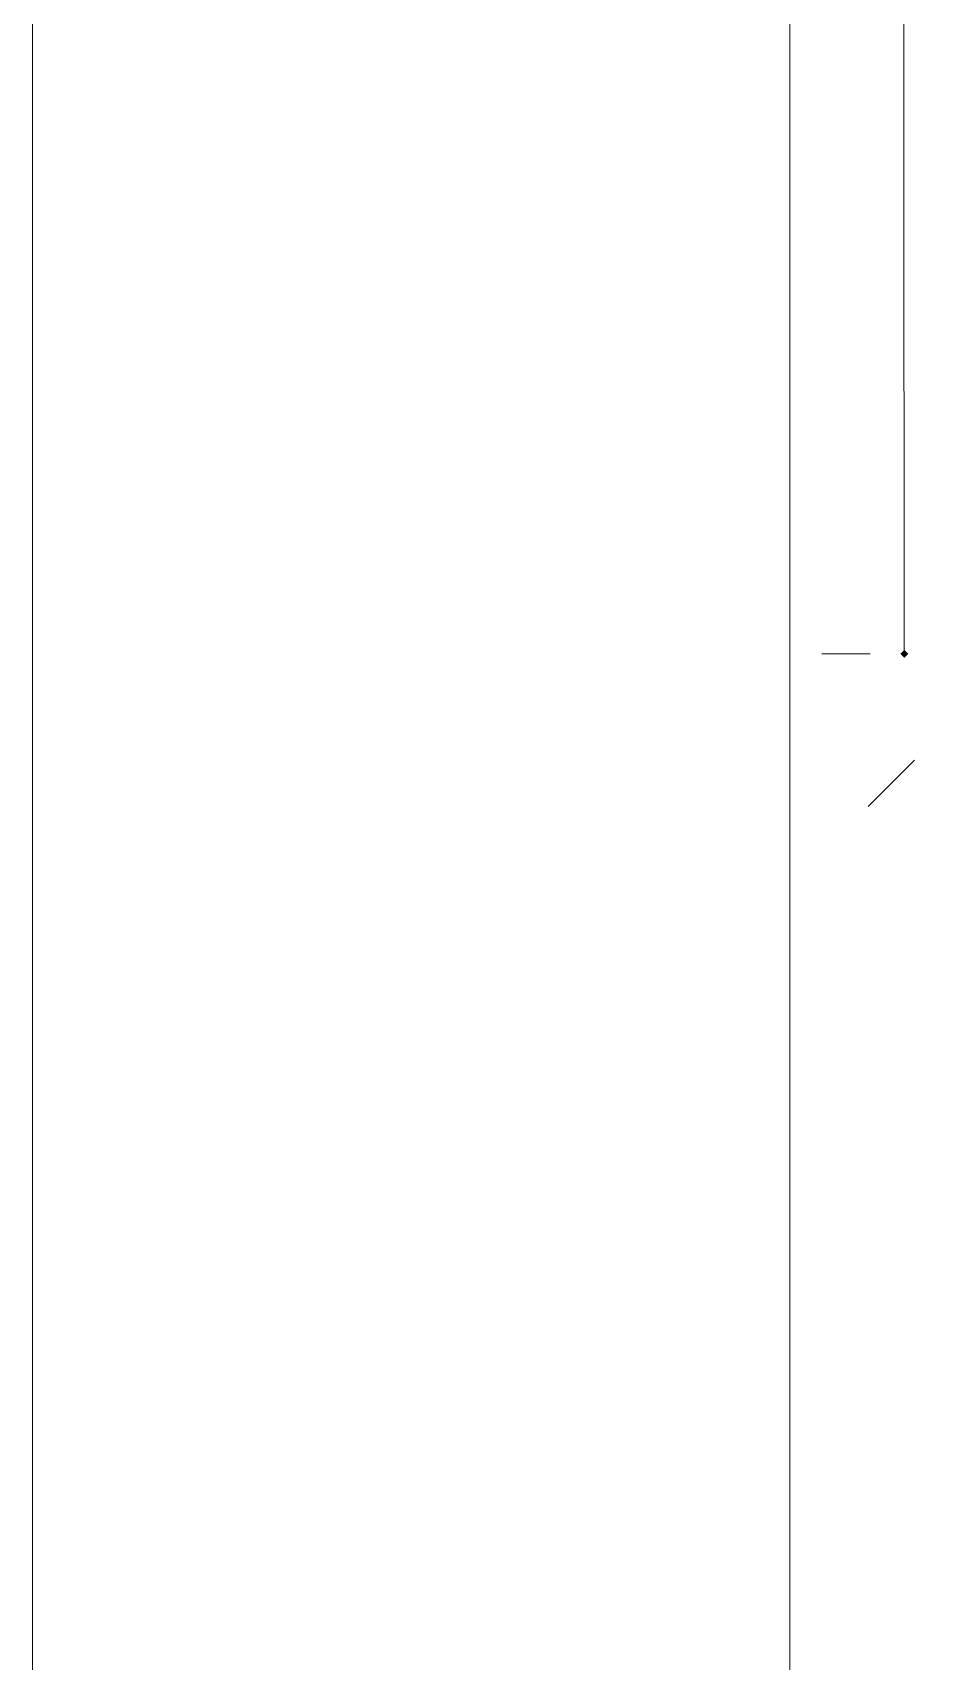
# Model space of a CAD drawing. Header units: millimetres. Extents: x 51.3 to 71.5, y 31.8 to 61.9.
# Drawn here: x 51.348 to 53.27, y 42.301 to 45.809 of the extents above; entities that cross this region are included whole.
import ezdxf

# ---------------------------------------------------------------- set-up
doc = ezdxf.new("R2010")
doc.units = ezdxf.units.MM
for name, color, linetype in [('PDF_0', 7, 'Continuous'), ('PDF_COTAS', 1, 'Continuous'), ('PDF_Paredes Vista', 7, 'Continuous')]:
    doc.layers.add(name, color=color, linetype=linetype)

msp = doc.modelspace()

# ---------------------------------------------------------------- hatches: boundary and pattern name
at = {"layer": 'PDF_0', "transparency": 33554559}
msp.add_hatch(color=1, dxfattribs=at).paths.add_polyline_path([(53.2244, 44.4626), (53.2331, 44.4713), (53.2244, 44.4799), (53.2158, 44.4713)])

# ---------------------------------------------------------------- linework, layer by layer
at = {"layer": 'PDF_COTAS', "lineweight": 5}
for points in [[(53.2244, 44.4713), (53.2158, 58.0474)], [(53.0472, 44.4713), (53.1509, 44.4713)], [(53.1466, 44.1427), (53.2461, 44.2421)]]:
    msp.add_lwpolyline(points, dxfattribs=at)
at = {"layer": 'PDF_Paredes Vista', "lineweight": 5}
msp.add_lwpolyline([(51.348, 31.7772), (71.509, 31.7772), (71.509, 61.8954), (51.348, 61.8954)], close=True, dxfattribs=at)
msp.add_lwpolyline([(70.8388, 32.3522), (70.8388, 61.3074), (52.978, 61.3074), (52.978, 32.3522), (71.509, 32.3522)], dxfattribs=at)

doc.saveas('drawing.dxf')
